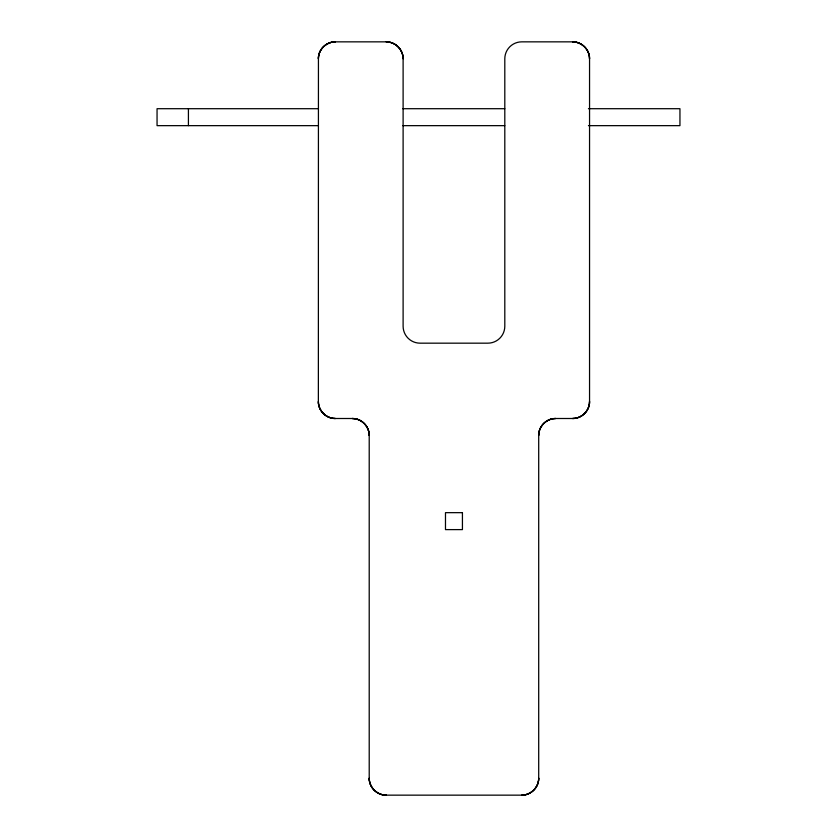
<?xml version="1.0" encoding="UTF-8"?>
<svg xmlns="http://www.w3.org/2000/svg" width="837" height="837" viewBox="0 0 837 837"><rect width="100%" height="100%" fill="white"/><g stroke="black" fill="none" stroke-linecap="round" stroke-linejoin="round"><path stroke-width="1.26" d="M317.84 108.705L157.053 108.705L157.053 125.655L317.84 125.655M402.817 108.705L504.774 108.705M588.442 108.705L679.947 108.705L679.947 125.655L588.442 125.655M402.817 125.655L504.774 125.655M188.419 108.705L188.419 125.655M318.437 57.272L318.363 401.551C318.154 410.611 326.263 418.709 335.313 418.5L352.262 418.5C361.322 418.291 369.42 426.389 369.211 435.449L369.211 778.201C369.002 787.261 377.11 795.359 386.16 795.15L521.754 795.15C530.815 795.359 538.913 787.261 538.704 778.201L538.704 435.449C538.494 426.389 546.603 418.291 555.653 418.5L572.602 418.5C581.663 418.709 589.761 410.611 589.551 401.551L589.551 58.799C589.761 49.739 581.663 41.641 572.602 41.85L521.754 41.85A16.949 16.949 0 0 0 504.805 58.799L504.805 326.221A16.949 16.949 0 0 1 487.856 343.17L420.059 343.17A16.949 16.949 0 0 1 403.11 326.221L403.11 58.799C403.319 49.739 395.221 41.641 386.16 41.85L335.313 41.85C326.817 41.683 319.033 48.787 318.437 57.272M318.646 55.713L318.363 58.799A16.949 16.949 0 0 1 335.313 41.85C327.372 41.787 320.048 47.897 318.646 55.713M538.986 432.363L538.704 435.449A16.949 16.949 0 0 1 555.653 418.5C547.712 418.437 540.388 424.547 538.986 432.363M538.704 778.201C538.84 787.261 530.815 795.286 521.754 795.15A16.949 16.949 0 0 0 538.704 778.201M589.551 401.551C589.687 410.611 581.663 418.636 572.602 418.5A16.949 16.949 0 0 0 589.551 401.551M462.432 512.662L445.483 512.662L445.483 529.612L462.432 529.612L462.432 512.662M575.689 42.132L572.602 41.85A16.949 16.949 0 0 1 589.551 58.799C589.614 50.848 583.515 43.524 575.689 42.132M389.247 42.132L386.16 41.85A16.949 16.949 0 0 1 403.11 58.799C403.172 50.848 397.073 43.524 389.247 42.132M355.348 418.782L352.262 418.5A16.949 16.949 0 0 1 369.211 435.449C369.274 427.498 363.174 420.174 355.348 418.782M335.313 418.5C326.263 418.636 318.238 410.611 318.363 401.551A16.949 16.949 0 0 0 335.313 418.5M386.16 795.15C377.11 795.286 369.086 787.261 369.211 778.201A16.949 16.949 0 0 0 386.16 795.15"/></g></svg>
